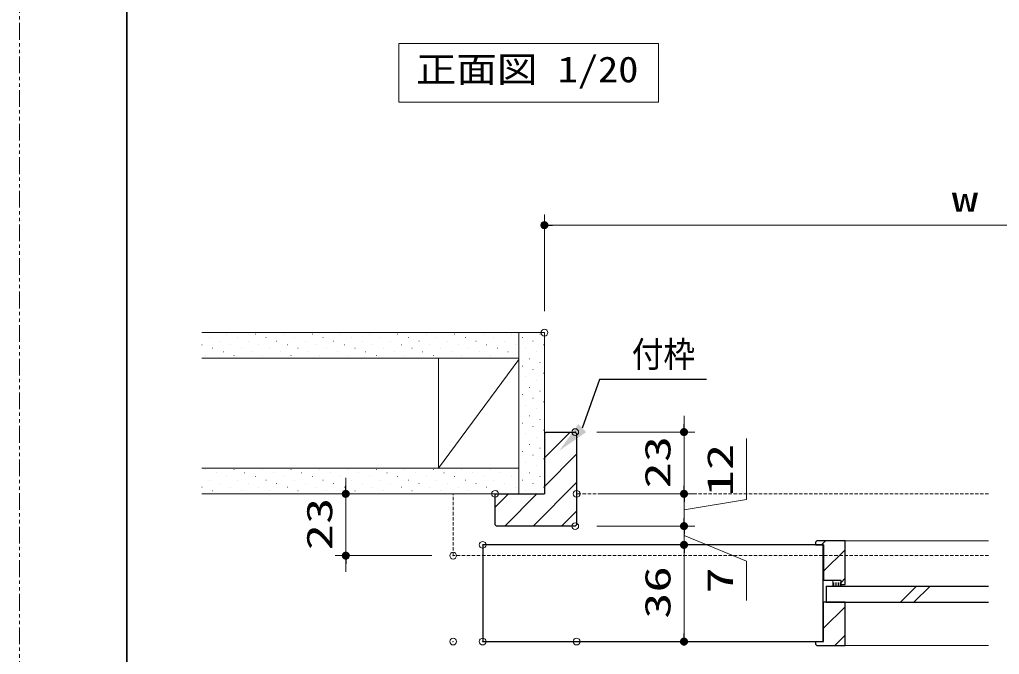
# Model space of a CAD drawing. Units: millimetres, scale not verified. Extents: x -1306 to 1306, y -607 to 607.
# Drawn here: x -1293 to -928, y -360.3 to -124 of the extents above; entities that cross this region are included whole.
import ezdxf
from ezdxf.enums import TextEntityAlignment as Align

# ---------------------------------------------------------------- set-up
doc = ezdxf.new("R2010")
doc.units = ezdxf.units.MM
doc.header["$LTSCALE"] = 5
doc.header["$PDMODE"] = 32
doc.header["$PDSIZE"] = 2.5
doc.linetypes.add('USER1', pattern=[2.5, 1.25, -0.25, 0.25, -0.25, 0.25, -0.25])
doc.linetypes.add('USER2', pattern=[0.375, 0.25, -0.125])
for name, color, linetype, lineweight in [('0-1_線(黄)', 2, 'Continuous', 15), ('0-3_陰線', 4, 'USER1', 9), ('0-B_点線(水)', 4, 'USER2', 9), ('0-D_線(白)', 7, 'Continuous', 30), ('1-0_線(水)', 4, 'Continuous', 9), ('1-1_寸法線', 3, 'Continuous', 13), ('1-2_ハッチング', 6, 'Continuous', 9), ('1-4_DEFPOINTS', 7, 'Continuous', 5), ('1-5_0', 3, 'Continuous', 25), ('1-7_図面枠', 7, 'Continuous', 35)]:
    doc.layers.add(name, color=color, linetype=linetype, lineweight=lineweight)
doc.styles.add('ＭＳ ゴシック', font='')
doc.styles.get('ＭＳ ゴシック').set_extended_font_data('MS Gothic')

# ---------------------------------------------------------------- blocks, each defined once
blk = doc.blocks.new('_DOT')
at = {"layer": '1-5_0'}
blk.add_line((-2.5, 0), (-5, 0), dxfattribs=at)
for points in [[(0, 0), (-2.5, 0), (-2.48, 0.313)], [(0, 0), (-2.48, -0.313), (-2.5, 0)], [(0, 0), (-2.48, 0.313), (-2.421, 0.622)], [(0, 0), (-2.421, -0.622), (-2.48, -0.313)], [(0, 0), (-2.421, 0.622), (-2.324, 0.92)], [(0, 0), (-2.324, -0.92), (-2.421, -0.622)], [(0, 0), (-2.324, 0.92), (-2.191, 1.204)], [(0, 0), (-2.191, -1.204), (-2.324, -0.92)], [(0, 0), (-2.191, 1.204), (-2.023, 1.469)], [(0, 0), (-2.023, -1.469), (-2.191, -1.204)], [(0, 0), (-2.023, 1.469), (-1.822, 1.711)], [(0, 0), (-1.822, -1.711), (-2.023, -1.469)], [(0, 0), (-1.822, 1.711), (-1.594, 1.926)], [(0, 0), (-1.594, -1.926), (-1.822, -1.711)], [(0, 0), (-1.594, 1.926), (-1.34, 2.111)], [(0, 0), (-1.34, -2.111), (-1.594, -1.926)], [(0, 0), (-1.34, 2.111), (-1.064, 2.262)], [(0, 0), (-1.064, -2.262), (-1.34, -2.111)], [(0, 0), (-1.064, 2.262), (-0.773, 2.378)], [(0, 0), (-0.773, -2.378), (-1.064, -2.262)], [(0, 0), (-0.773, 2.378), (-0.468, 2.456)], [(0, 0), (-0.468, -2.456), (-0.773, -2.378)], [(0, 0), (-0.468, 2.456), (-0.157, 2.495)], [(0, 0), (-0.157, -2.495), (-0.468, -2.456)], [(0, 0), (-0.157, 2.495), (0.157, 2.495)], [(0, 0), (0.157, -2.495), (-0.157, -2.495)], [(0, 0), (0.157, 2.495), (0.468, 2.456)], [(0, 0), (0.468, 2.456), (0.773, 2.378)], [(0, 0), (0.773, 2.378), (1.064, 2.262)], [(0, 0), (1.064, 2.262), (1.34, 2.111)], [(0, 0), (1.34, 2.111), (1.594, 1.926)], [(0, 0), (1.594, 1.926), (1.822, 1.711)], [(0, 0), (1.822, 1.711), (2.023, 1.469)], [(0, 0), (2.023, 1.469), (2.191, 1.204)], [(0, 0), (2.191, 1.204), (2.324, 0.92)], [(0, 0), (2.324, 0.92), (2.421, 0.622)], [(0, 0), (2.421, 0.622), (2.48, 0.313)], [(0, 0), (2.48, 0.313), (2.5, 0)], [(0, 0), (0.468, -2.456), (0.157, -2.495)], [(0, 0), (0.773, -2.378), (0.468, -2.456)], [(0, 0), (1.064, -2.262), (0.773, -2.378)], [(0, 0), (1.34, -2.111), (1.064, -2.262)], [(0, 0), (1.594, -1.926), (1.34, -2.111)], [(0, 0), (1.822, -1.711), (1.594, -1.926)], [(0, 0), (2.023, -1.469), (1.822, -1.711)], [(0, 0), (2.191, -1.204), (2.023, -1.469)], [(0, 0), (2.324, -0.92), (2.191, -1.204)], [(0, 0), (2.421, -0.622), (2.324, -0.92)], [(0, 0), (2.48, -0.313), (2.421, -0.622)], [(0, 0), (2.5, 0), (2.48, -0.313)]]:
    blk.add_solid(points, dxfattribs=at)

msp = doc.modelspace()

# ---------------------------------------------------------------- linework, layer by layer
at = {"layer": '0-1_線(黄)'}
for p, q in [((-1225.061, -240.522), (-1097.449, -240.522)), ((-1106.949, -240.522), (-1106.949, -300.522)), ((-1097.449, -240.522), (-1097.449, -300.522)), ((-1106.949, -250.022), (-1225.061, -250.022)), ((-1136.949, -291.022), (-1136.949, -250.022)), ((-1136.949, -291.022), (-1106.949, -250.522)), ((-1225.061, -291.022), (-1106.949, -291.022)), ((-1225.061, -300.522), (-1097.449, -300.522))]:
    msp.add_line(p, q, dxfattribs=at)
msp.add_lwpolyline([(-1151.623, -132.84), (-1055.008, -132.84), (-1055.008, -154.675), (-1151.623, -154.675)], close=True, dxfattribs=at)
at = {"layer": '0-3_陰線'}
msp.add_line((-1292.964, -594), (-1292.964, 594), dxfattribs=at)
at = {"layer": '0-B_点線(水)'}
for p, q in [((-1131.449, -323.522), (-1131.449, -300.522)), ((-931.951, -300.522), (-1085.449, -300.522)), ((-931.951, -323.522), (-1131.449, -323.522))]:
    msp.add_line(p, q, dxfattribs=at)
at = {"layer": '0-B_点線(水)', "color": 6}
for p, q in [((-989.799, -334.822), (-989.799, -332.722)), ((-989.174, -334.822), (-989.174, -332.722)), ((-988.549, -334.822), (-988.549, -332.722)), ((-987.924, -334.822), (-987.924, -332.722)), ((-987.299, -334.822), (-987.299, -332.722))]:
    msp.add_line(p, q, dxfattribs=at)
at = {"layer": '0-D_線(白)'}
for p, q in [((-1097.449, -278.022), (-1096.949, -277.522)), ((-1097.449, -278.022), (-1097.449, -300.522)), ((-1096.949, -277.522), (-1085.949, -277.522)), ((-1085.449, -278.022), (-1085.949, -277.522)), ((-1085.449, -278.022), (-1085.449, -312.022)), ((-1115.849, -300.522), (-1097.449, -300.522)), ((-1115.849, -312.022), (-1115.849, -300.522)), ((-1115.849, -312.022), (-1115.349, -312.522)), ((-1085.949, -312.522), (-1115.349, -312.522)), ((-1085.949, -312.522), (-1085.449, -312.022)), ((-993.449, -319.522), (-1120.449, -319.522)), ((-995.949, -318.022), (-996.449, -318.522)), ((-996.449, -318.522), (-996.449, -319.522)), ((-993.699, -319.522), (-993.699, -355.522)), ((-992.449, -334.822), (-931.951, -334.822)), ((-996.449, -355.522), (-996.449, -356.522)), ((-995.949, -357.022), (-996.449, -356.522))]:
    msp.add_line(p, q, dxfattribs=at)
for points in [[(-1037.103, -257.961), (-1076.969, -257.961), (-1083.366, -276.073)], [(-1120.449, -319.522), (-1120.449, -355.522), (-993.449, -355.522)], [(-996.449, -319.522), (-993.449, -319.522), (-993.449, -332.722)], [(-986.949, -334.222), (-985.449, -334.222), (-985.449, -318.022), (-995.949, -318.022)], [(-986.949, -334.222), (-986.949, -332.722), (-993.449, -332.722)], [(-992.449, -334.822), (-992.449, -340.822), (-931.951, -340.822)], [(-986.949, -334.222), (-986.949, -332.722), (-989.949, -332.722)], [(-996.449, -355.522), (-993.449, -355.522), (-993.449, -340.822)], [(-995.949, -357.022), (-985.449, -357.022), (-985.449, -340.822), (-993.449, -340.822)]]:
    msp.add_lwpolyline(points, dxfattribs=at)
msp.add_solid([(-1091.917, -284.492), (-1084.828, -274.588), (-1081.904, -277.558)], dxfattribs=at)
at = {"layer": '1-0_線(水)'}
for p, q in [((-985.449, -318.022), (-931.951, -318.022)), ((-989.949, -332.722), (-989.949, -334.822)), ((-986.949, -334.222), (-986.949, -334.822)), ((-964.804, -340.822), (-958.804, -334.822)), ((-959.804, -340.822), (-953.804, -334.822)), ((-985.449, -357.022), (-931.951, -357.022))]:
    msp.add_line(p, q, dxfattribs=at)
at = {"layer": '1-1_寸法線'}
for p, q in [((-1097.449, -232.522), (-1097.449, -196.522)), ((-1094.449, -200.522), (-786.453, -200.522)), ((-1045.449, -274.522), (-1045.449, -271.522)), ((-1077.949, -277.522), (-1041.449, -277.522)), ((-1045.449, -300.522), (-1045.449, -277.522)), ((-1171.449, -297.522), (-1171.449, -294.522)), ((-1045.449, -297.522), (-1045.449, -294.522)), ((-1123.849, -300.522), (-1175.449, -300.522)), ((-1171.449, -323.522), (-1171.449, -300.522)), ((-1077.449, -300.522), (-1041.449, -300.522)), ((-1077.449, -300.522), (-1041.449, -300.522)), ((-1045.449, -312.522), (-1045.449, -300.522)), ((-1045.449, -312.522), (-1045.449, -300.522)), ((-1045.449, -303.522), (-1045.449, -306.522)), ((-1045.449, -309.522), (-1045.449, -306.522)), ((-1077.949, -312.522), (-1041.449, -312.522)), ((-1077.949, -312.522), (-1041.449, -312.522)), ((-1045.449, -319.522), (-1045.449, -312.522)), ((-1045.449, -319.522), (-1045.449, -312.522)), ((-1045.449, -315.522), (-1045.449, -318.522)), ((-1112.449, -319.522), (-1041.449, -319.522)), ((-1112.449, -319.522), (-1041.449, -319.522)), ((-1139.449, -323.522), (-1175.449, -323.522)), ((-1045.449, -322.522), (-1045.449, -325.522)), ((-1045.449, -322.522), (-1045.449, -352.522)), ((-1171.449, -326.522), (-1171.449, -329.522)), ((-1112.449, -355.522), (-1041.449, -355.522))]:
    msp.add_line(p, q, dxfattribs=at)
for points in [[(-1045.449, -306.522), (-1022.22, -302.634), (-1022.22, -279.872)], [(-1045.449, -316.022), (-1022.22, -325.56), (-1022.22, -340.226)]]:
    msp.add_lwpolyline(points, dxfattribs=at)
at = {"layer": '1-2_ハッチング'}
for p, q in [((-1222.397, -242.36), (-1222.347, -242.36)), ((-1218.42, -243.686), (-1218.37, -243.686)), ((-1215.768, -241.034), (-1215.718, -241.034)), ((-1211.791, -242.36), (-1211.741, -242.36)), ((-1207.813, -243.686), (-1207.763, -243.686)), ((-1205.162, -241.034), (-1205.112, -241.034)), ((-1201.184, -242.36), (-1201.134, -242.36)), ((-1197.207, -243.686), (-1197.157, -243.686)), ((-1194.555, -241.034), (-1194.505, -241.034)), ((-1190.578, -242.36), (-1190.528, -242.36)), ((-1186.6, -243.686), (-1186.55, -243.686)), ((-1183.949, -241.034), (-1183.899, -241.034)), ((-1179.971, -242.36), (-1179.921, -242.36)), ((-1175.994, -243.686), (-1175.944, -243.686)), ((-1173.342, -241.034), (-1173.292, -241.034)), ((-1169.364, -242.36), (-1169.314, -242.36)), ((-1165.387, -243.686), (-1165.337, -243.686)), ((-1162.735, -241.034), (-1162.685, -241.034)), ((-1158.758, -242.36), (-1158.708, -242.36)), ((-1154.78, -243.686), (-1154.73, -243.686)), ((-1152.129, -241.034), (-1152.079, -241.034)), ((-1148.151, -242.36), (-1148.101, -242.36)), ((-1144.174, -243.686), (-1144.124, -243.686)), ((-1141.522, -241.034), (-1141.472, -241.034)), ((-1137.545, -242.36), (-1137.495, -242.36)), ((-1133.567, -243.686), (-1133.517, -243.686)), ((-1130.916, -241.034), (-1130.866, -241.034)), ((-1126.938, -242.36), (-1126.888, -242.36)), ((-1122.961, -243.686), (-1122.911, -243.686)), ((-1120.309, -241.034), (-1120.259, -241.034)), ((-1116.331, -242.36), (-1116.281, -242.36)), ((-1112.354, -243.686), (-1112.304, -243.686)), ((-1109.702, -241.034), (-1109.652, -241.034)), ((-1105.725, -242.36), (-1105.675, -242.36)), ((-1101.747, -243.686), (-1101.697, -243.686)), ((-1099.096, -241.034), (-1099.046, -241.034)), ((-1225.049, -245.012), (-1224.999, -245.012)), ((-1221.072, -246.338), (-1221.022, -246.338)), ((-1217.094, -247.664), (-1217.044, -247.664)), ((-1214.443, -245.012), (-1214.393, -245.012)), ((-1210.465, -246.338), (-1210.415, -246.338)), ((-1206.488, -247.664), (-1206.438, -247.664)), ((-1203.836, -245.012), (-1203.786, -245.012)), ((-1199.858, -246.338), (-1199.808, -246.338)), ((-1195.881, -247.664), (-1195.831, -247.664)), ((-1193.229, -245.012), (-1193.179, -245.012)), ((-1189.252, -246.338), (-1189.202, -246.338)), ((-1185.274, -247.664), (-1185.224, -247.664)), ((-1182.623, -245.012), (-1182.573, -245.012)), ((-1178.645, -246.338), (-1178.595, -246.338)), ((-1174.668, -247.664), (-1174.618, -247.664)), ((-1172.016, -245.012), (-1171.966, -245.012)), ((-1168.039, -246.338), (-1167.989, -246.338)), ((-1164.061, -247.664), (-1164.011, -247.664)), ((-1161.41, -245.012), (-1161.36, -245.012)), ((-1157.432, -246.338), (-1157.382, -246.338)), ((-1153.455, -247.664), (-1153.405, -247.664)), ((-1150.803, -245.012), (-1150.753, -245.012)), ((-1146.825, -246.338), (-1146.775, -246.338)), ((-1142.848, -247.664), (-1142.798, -247.664)), ((-1140.196, -245.012), (-1140.146, -245.012)), ((-1136.219, -246.338), (-1136.169, -246.338)), ((-1132.241, -247.664), (-1132.191, -247.664)), ((-1129.59, -245.012), (-1129.54, -245.012)), ((-1125.612, -246.338), (-1125.562, -246.338)), ((-1121.635, -247.664), (-1121.585, -247.664)), ((-1118.983, -245.012), (-1118.933, -245.012)), ((-1115.006, -246.338), (-1114.956, -246.338)), ((-1111.028, -247.664), (-1110.978, -247.664)), ((-1108.376, -245.012), (-1108.326, -245.012)), ((-1104.399, -246.338), (-1104.349, -246.338)), ((-1100.422, -247.664), (-1100.372, -247.664)), ((-1097.77, -245.012), (-1097.72, -245.012)), ((-1223.723, -248.989), (-1223.673, -248.989)), ((-1213.117, -248.989), (-1213.067, -248.989)), ((-1202.51, -248.989), (-1202.46, -248.989)), ((-1191.903, -248.989), (-1191.853, -248.989)), ((-1181.297, -248.989), (-1181.247, -248.989)), ((-1170.69, -248.989), (-1170.64, -248.989)), ((-1160.084, -248.989), (-1160.034, -248.989)), ((-1149.477, -248.989), (-1149.427, -248.989)), ((-1138.87, -248.989), (-1138.82, -248.989)), ((-1128.264, -248.989), (-1128.214, -248.989)), ((-1117.657, -248.989), (-1117.607, -248.989)), ((-1107.051, -248.989), (-1107.001, -248.989)), ((-1103.073, -250.315), (-1103.023, -250.315)), ((-1099.096, -251.641), (-1099.046, -251.641)), ((-1105.725, -252.967), (-1105.675, -252.967)), ((-1101.747, -254.293), (-1101.697, -254.293)), ((-1104.399, -256.944), (-1104.349, -256.944)), ((-1100.422, -258.27), (-1100.372, -258.27)), ((-1097.77, -255.619), (-1097.72, -255.619)), ((-1103.073, -260.922), (-1103.023, -260.922)), ((-1099.096, -262.248), (-1099.046, -262.248)), ((-1105.725, -263.573), (-1105.675, -263.573)), ((-1101.747, -264.899), (-1101.697, -264.899)), ((-1097.77, -266.225), (-1097.72, -266.225)), ((-1104.399, -267.551), (-1104.349, -267.551)), ((-1100.422, -268.877), (-1100.372, -268.877)), ((-1103.073, -271.528), (-1103.023, -271.528)), ((-1099.096, -272.854), (-1099.046, -272.854)), ((-1105.725, -274.18), (-1105.675, -274.18)), ((-1101.747, -275.506), (-1101.697, -275.506)), ((-1097.77, -276.832), (-1097.72, -276.832)), ((-1104.399, -278.158), (-1104.349, -278.158)), ((-1100.422, -279.483), (-1100.372, -279.483)), ((-1097.449, -287.118), (-1087.854, -277.522)), ((-1103.073, -282.135), (-1103.023, -282.135)), ((-1099.096, -283.461), (-1099.046, -283.461)), ((-1105.725, -284.787), (-1105.675, -284.787)), ((-1101.747, -286.112), (-1101.697, -286.112)), ((-1097.77, -287.438), (-1097.72, -287.438)), ((-1097.449, -297.724), (-1085.449, -285.724)), ((-1223.723, -291.416), (-1223.673, -291.416)), ((-1213.117, -291.416), (-1213.067, -291.416)), ((-1202.51, -291.416), (-1202.46, -291.416)), ((-1191.903, -291.416), (-1191.853, -291.416)), ((-1181.297, -291.416), (-1181.247, -291.416)), ((-1170.69, -291.416), (-1170.64, -291.416)), ((-1160.084, -291.416), (-1160.034, -291.416)), ((-1149.477, -291.416), (-1149.427, -291.416)), ((-1138.87, -291.416), (-1138.82, -291.416)), ((-1128.264, -291.416), (-1128.214, -291.416)), ((-1117.657, -291.416), (-1117.607, -291.416)), ((-1107.051, -291.416), (-1107.001, -291.416)), ((-1104.399, -288.764), (-1104.349, -288.764)), ((-1100.422, -290.09), (-1100.372, -290.09)), ((-1222.397, -295.393), (-1222.347, -295.393)), ((-1219.746, -292.742), (-1219.696, -292.742)), ((-1215.768, -294.067), (-1215.718, -294.067)), ((-1211.791, -295.393), (-1211.741, -295.393)), ((-1209.139, -292.742), (-1209.089, -292.742)), ((-1205.162, -294.067), (-1205.112, -294.067)), ((-1201.184, -295.393), (-1201.134, -295.393)), ((-1198.533, -292.742), (-1198.483, -292.742)), ((-1194.555, -294.067), (-1194.505, -294.067)), ((-1190.578, -295.393), (-1190.528, -295.393)), ((-1187.926, -292.742), (-1187.876, -292.742)), ((-1183.949, -294.067), (-1183.899, -294.067)), ((-1179.971, -295.393), (-1179.921, -295.393)), ((-1177.319, -292.742), (-1177.269, -292.742)), ((-1173.342, -294.067), (-1173.292, -294.067)), ((-1169.364, -295.393), (-1169.314, -295.393)), ((-1166.713, -292.742), (-1166.663, -292.742)), ((-1162.735, -294.067), (-1162.685, -294.067)), ((-1158.758, -295.393), (-1158.708, -295.393)), ((-1156.106, -292.742), (-1156.056, -292.742)), ((-1152.129, -294.067), (-1152.079, -294.067)), ((-1148.151, -295.393), (-1148.101, -295.393)), ((-1145.5, -292.742), (-1145.45, -292.742)), ((-1141.522, -294.067), (-1141.472, -294.067)), ((-1137.545, -295.393), (-1137.495, -295.393)), ((-1134.893, -292.742), (-1134.843, -292.742)), ((-1130.916, -294.067), (-1130.866, -294.067)), ((-1126.938, -295.393), (-1126.888, -295.393)), ((-1124.286, -292.742), (-1124.236, -292.742)), ((-1120.309, -294.067), (-1120.259, -294.067)), ((-1116.331, -295.393), (-1116.281, -295.393)), ((-1113.68, -292.742), (-1113.63, -292.742)), ((-1109.702, -294.067), (-1109.652, -294.067)), ((-1105.725, -295.393), (-1105.675, -295.393)), ((-1103.073, -292.742), (-1103.023, -292.742)), ((-1099.096, -294.067), (-1099.046, -294.067)), ((-1225.049, -298.045), (-1224.999, -298.045)), ((-1218.42, -296.719), (-1218.37, -296.719)), ((-1214.443, -298.045), (-1214.393, -298.045)), ((-1207.813, -296.719), (-1207.763, -296.719)), ((-1203.836, -298.045), (-1203.786, -298.045)), ((-1197.207, -296.719), (-1197.157, -296.719)), ((-1193.229, -298.045), (-1193.179, -298.045)), ((-1186.6, -296.719), (-1186.55, -296.719)), ((-1182.623, -298.045), (-1182.573, -298.045)), ((-1175.994, -296.719), (-1175.944, -296.719)), ((-1172.016, -298.045), (-1171.966, -298.045)), ((-1165.387, -296.719), (-1165.337, -296.719)), ((-1161.41, -298.045), (-1161.36, -298.045)), ((-1154.78, -296.719), (-1154.73, -296.719)), ((-1150.803, -298.045), (-1150.753, -298.045)), ((-1144.174, -296.719), (-1144.124, -296.719)), ((-1140.196, -298.045), (-1140.146, -298.045)), ((-1133.567, -296.719), (-1133.517, -296.719)), ((-1129.59, -298.045), (-1129.54, -298.045)), ((-1122.961, -296.719), (-1122.911, -296.719)), ((-1118.983, -298.045), (-1118.933, -298.045)), ((-1112.354, -296.719), (-1112.304, -296.719)), ((-1108.376, -298.045), (-1108.326, -298.045)), ((-1101.747, -296.719), (-1101.697, -296.719)), ((-1101.641, -312.522), (-1085.449, -296.331)), ((-1097.77, -298.045), (-1097.72, -298.045)), ((-1221.072, -299.371), (-1221.022, -299.371)), ((-1210.465, -299.371), (-1210.415, -299.371)), ((-1199.858, -299.371), (-1199.808, -299.371)), ((-1189.252, -299.371), (-1189.202, -299.371)), ((-1178.645, -299.371), (-1178.595, -299.371)), ((-1168.039, -299.371), (-1167.989, -299.371)), ((-1157.432, -299.371), (-1157.382, -299.371)), ((-1146.825, -299.371), (-1146.775, -299.371)), ((-1136.219, -299.371), (-1136.169, -299.371)), ((-1125.612, -299.371), (-1125.562, -299.371)), ((-1115.849, -305.518), (-1110.854, -300.522)), ((-1115.006, -299.371), (-1114.956, -299.371)), ((-1112.247, -312.522), (-1100.247, -300.522)), ((-1104.399, -299.371), (-1104.349, -299.371)), ((-1091.034, -312.522), (-1085.449, -306.938)), ((-994.222, -319.522), (-992.722, -318.022)), ((-993.449, -329.356), (-985.449, -321.356)), ((-986.949, -333.463), (-985.449, -331.963)), ((-993.449, -350.57), (-985.449, -342.57)), ((-989.296, -357.022), (-985.449, -353.176))]:
    msp.add_line(p, q, dxfattribs=at)
at = {"layer": '1-4_DEFPOINTS'}
for p in [(-1097.449, -240.522), (-1085.949, -277.522), (-1045.449, -277.522), (-1171.449, -300.522), (-1115.849, -300.522), (-1085.449, -300.522), (-1045.449, -300.522), (-1085.949, -312.522), (-1045.449, -312.522), (-1120.449, -319.522), (-1131.449, -323.522), (-1131.449, -355.522), (-1120.449, -355.522), (-1120.449, -355.522), (-1085.449, -355.522), (-1045.449, -355.522)]:
    msp.add_point(p, dxfattribs=at)
at = {"layer": '1-7_図面枠'}
msp.add_lwpolyline([(-1252.964, -554), (347.036, -554), (347.036, 554), (-1252.964, 554)], close=True, dxfattribs=at)

# ---------------------------------------------------------------- block references
at = {"layer": '1-1_寸法線', "xscale": 0.6, "yscale": 0.6}
for p, rotation in [((-1097.449, -200.522), 180), ((-1045.449, -277.522), 270), ((-1171.449, -300.522), 270), ((-1045.449, -300.522), 270), ((-1045.449, -300.522), 90), ((-1045.449, -312.522), 270), ((-1045.449, -312.522), 90), ((-1045.449, -319.522), 90), ((-1045.449, -319.522), 90), ((-1171.449, -323.522), 90), ((-1045.449, -355.522), 270)]:
    msp.add_blockref('_DOT', p, dxfattribs=dict(at, rotation=rotation))

# ---------------------------------------------------------------- texts
at = {"layer": '0-1_線(黄)', "style": 'ＭＳ ゴシック', "width": 1.15}
msp.add_text('正面図 1/20', height=9.621, dxfattribs=at).set_placement((-1145.332, -150.218), align=Align.BOTTOM_LEFT)
at = {"layer": '1-1_寸法線', "style": 'ＭＳ ゴシック'}
for s, width, p in [('w', 1.5, (-945.689, -198.373)), ('付枠', 0.9, (-1064.906, -256.24))]:
    msp.add_text(s, height=9.604, dxfattribs=dict(at, width=width)).set_placement(p, align=Align.BOTTOM_LEFT)
at = {"layer": '1-1_寸法線', "style": 'ＭＳ ゴシック', "width": 1.5}
for s, p in [('23', (-1047.599, -298.546)), ('12', (-1024.369, -301.491)), ('23', (-1173.599, -321.546)), ('36', (-1047.599, -347.046)), ('7', (-1024.369, -337.655))]:
    msp.add_text(s, height=9.604, rotation=90, dxfattribs=at).set_placement(p, align=Align.BOTTOM_LEFT)

doc.saveas('drawing.dxf')
